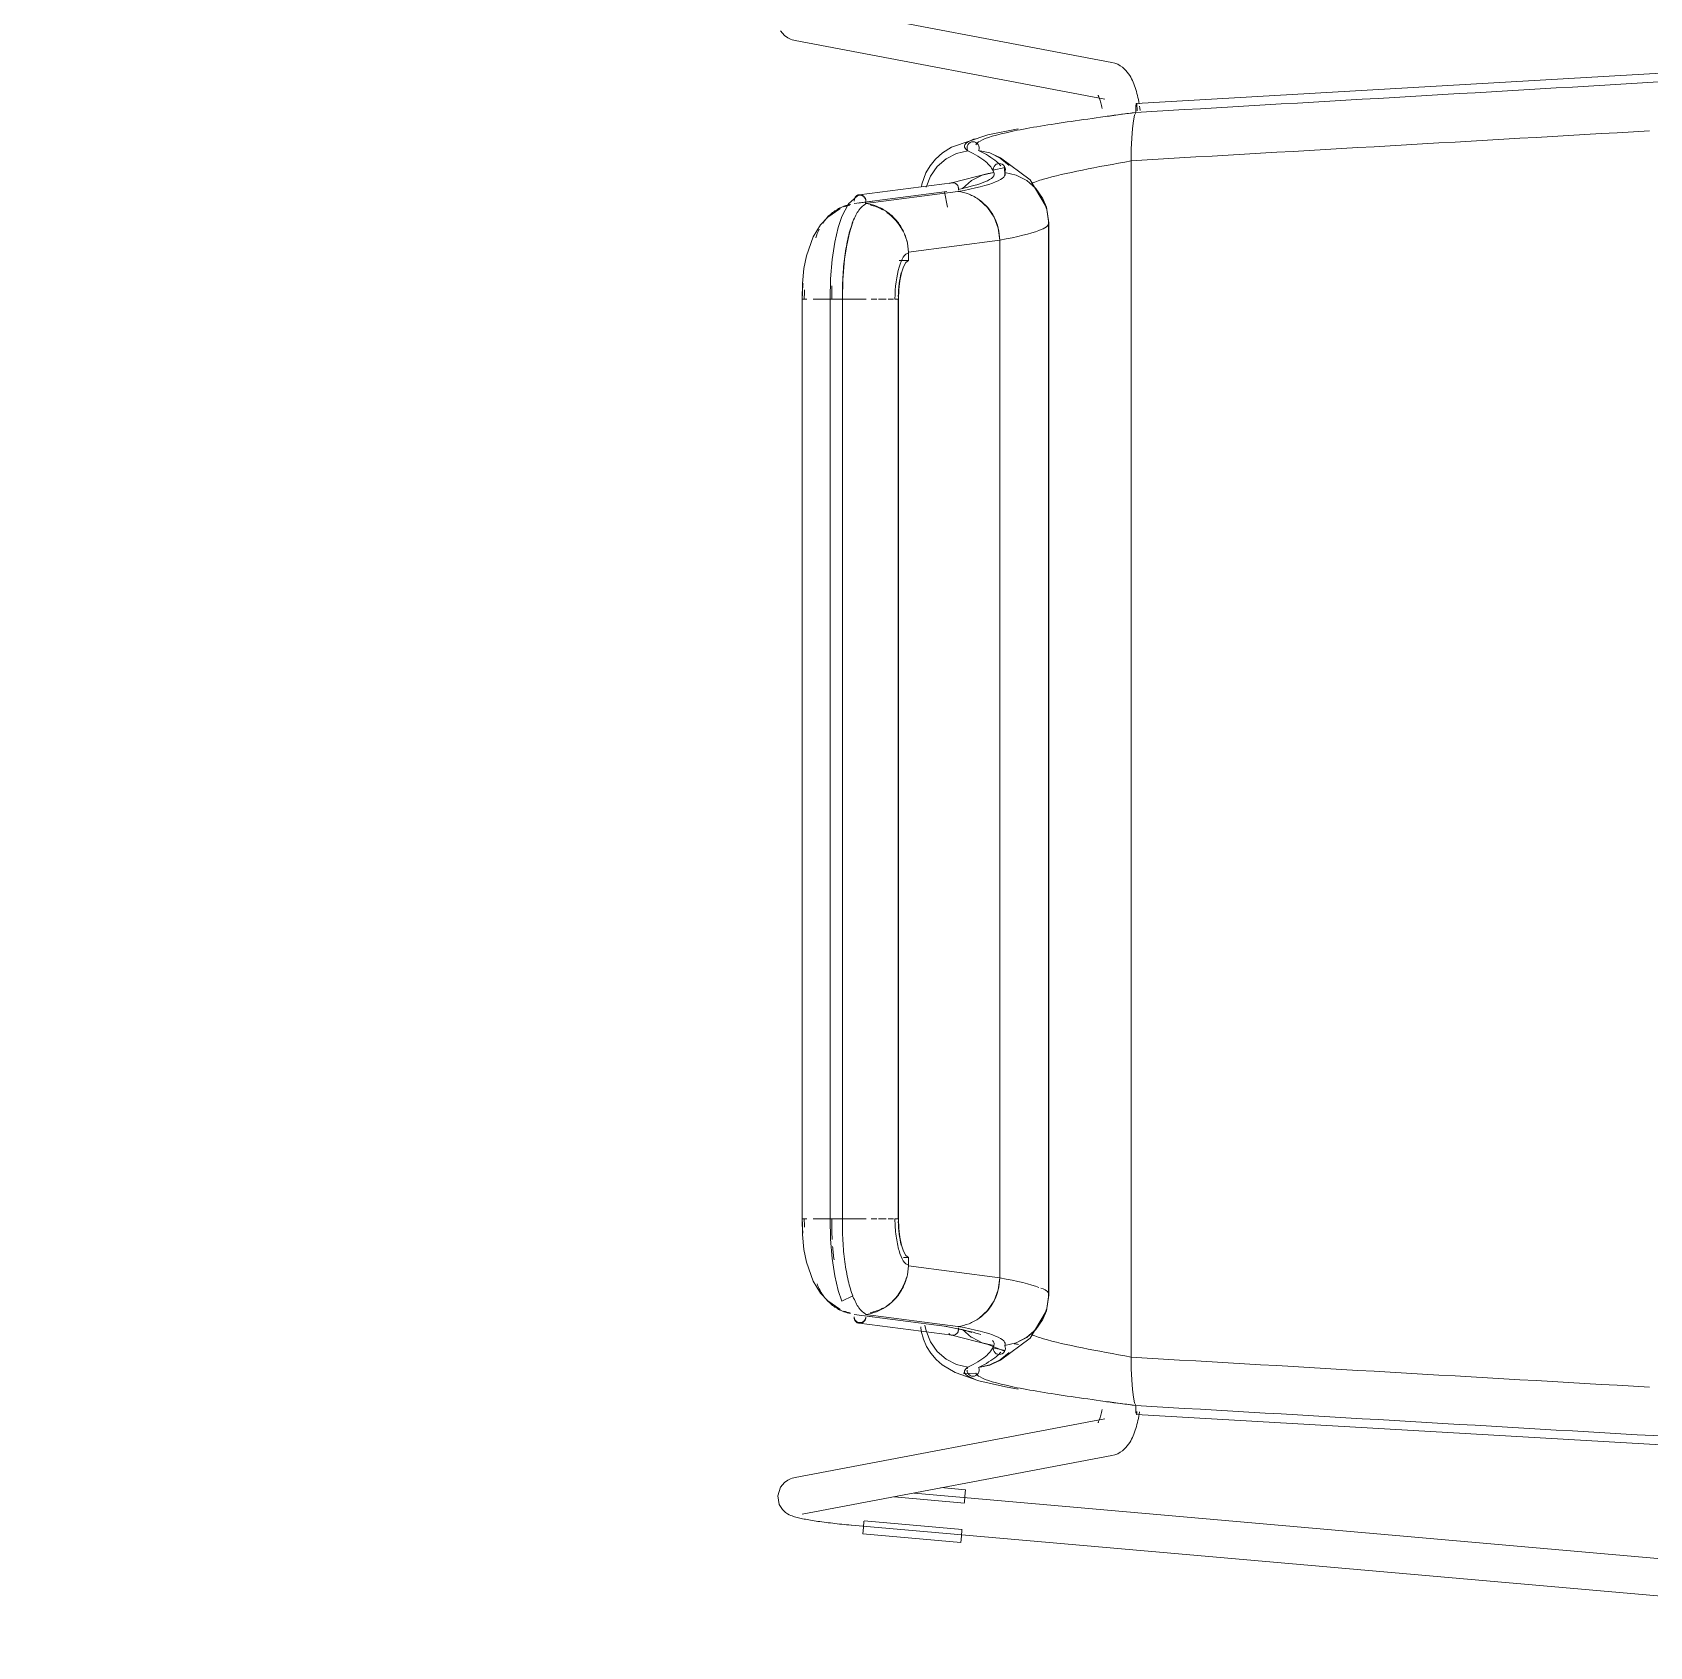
# Model space of a CAD drawing. Header units: millimetres. Extents: x 155927 to 295199, y -4084 to 97293.
# Drawn here: x 163251 to 163770, y 12021 to 12539 of the extents above; entities that cross this region are included whole.
import ezdxf

# ---------------------------------------------------------------- set-up
doc = ezdxf.new("R2010")
doc.units = ezdxf.units.MM
doc.header["$MEASUREMENT"] = 0
doc.layers.add('A-DOOR', color=4, linetype='CONTINUOUS', lineweight=9)
doc.layers.add('I-FURN', color=8, linetype='CONTINUOUS', lineweight=9)

msp = doc.modelspace()

# ---------------------------------------------------------------- linework, layer by layer
at = {"layer": 'A-DOOR'}
msp.add_arc((162270.33, 13505.61), 1010, 270, 0, dxfattribs=at)
at = {"layer": 'I-FURN'}
for p, q in [((163597.44, 12529.35), (163498.15, 12548.16)), ((163491.15, 12539.51), (163492.48, 12537.93)), ((163492.48, 12537.93), (163493.56, 12537.19)), ((163493.56, 12537.19), (163494.36, 12536.81)), ((163494.36, 12536.81), (163494.98, 12536.6)), ((163494.98, 12536.6), (163495.5, 12536.46)), ((163495.5, 12536.46), (163495.91, 12536.37)), ((163495.91, 12536.37), (163595.2, 12517.56)), ((163937.19, 12535.45), (163605.28, 12516.16)), ((163597.44, 12529.35), (163598.42, 12529.09)), ((163598.42, 12529.09), (163599.32, 12528.73)), ((163599.32, 12528.73), (163600.11, 12528.29)), ((163600.11, 12528.29), (163600.8, 12527.81)), ((163600.8, 12527.81), (163601.39, 12527.3)), ((163601.39, 12527.3), (163601.91, 12526.78)), ((163601.91, 12526.78), (163602.37, 12526.25)), ((163602.37, 12526.25), (163602.77, 12525.71)), ((163602.77, 12525.71), (163603.13, 12525.18)), ((163603.13, 12525.18), (163603.45, 12524.64)), ((163603.45, 12524.64), (163603.74, 12524.1)), ((163603.74, 12524.1), (163604.01, 12523.55)), ((163604.01, 12523.55), (163604.26, 12522.99)), ((163604.26, 12522.99), (163604.5, 12522.42)), ((163604.5, 12522.42), (163604.72, 12521.84)), ((163604.72, 12521.84), (163604.93, 12521.25)), ((163604.93, 12521.25), (163605.12, 12520.64)), ((163605.12, 12520.64), (163605.3, 12520.02)), ((163592.97, 12518.78), (163592.99, 12518.75)), ((163592.99, 12518.75), (163593.03, 12518.68)), ((163593.03, 12518.68), (163593.08, 12518.59)), ((163593.08, 12518.59), (163593.15, 12518.44)), ((163593.15, 12518.44), (163593.24, 12518.25)), ((163593.24, 12518.25), (163593.34, 12518.02)), ((163593.34, 12518.02), (163593.44, 12517.75)), ((163593.44, 12517.75), (163593.54, 12517.44)), ((163593.54, 12517.44), (163593.65, 12517.11)), ((163593.65, 12517.11), (163593.76, 12516.74)), ((163593.76, 12516.74), (163593.87, 12516.35)), ((163593.87, 12516.35), (163593.97, 12515.93)), ((163593.97, 12515.93), (163594.08, 12515.48)), ((163594.08, 12515.48), (163594.18, 12515.01)), ((163605.1, 12515.21), (163605.08, 12514.75)), ((163605.08, 12514.76), (163605.1, 12515.21)), ((163605.1, 12515.21), (163605.14, 12515.6)), ((163605.14, 12515.59), (163605.1, 12515.21)), ((163605.18, 12515.89), (163605.14, 12515.59)), ((163605.14, 12515.6), (163605.18, 12515.89)), ((163605.18, 12515.89), (163605.23, 12516.09)), ((163605.23, 12516.08), (163605.18, 12515.89)), ((163605.28, 12516.16), (163605.23, 12516.08)), ((163605.23, 12516.09), (163605.28, 12516.16)), ((163605.34, 12516.09), (163605.28, 12516.16)), ((163605.28, 12516.16), (163605.34, 12516.1)), ((163605.3, 12520.02), (163605.47, 12519.39)), ((163605.34, 12516.1), (163605.39, 12515.91)), ((163605.39, 12515.91), (163605.34, 12516.09)), ((163605.43, 12515.62), (163605.39, 12515.91)), ((163605.39, 12515.91), (163605.43, 12515.62)), ((163605.47, 12515.24), (163605.43, 12515.62)), ((163605.43, 12515.62), (163605.47, 12515.24)), ((163605.47, 12519.39), (163605.64, 12518.75)), ((163605.49, 12514.79), (163605.47, 12515.24)), ((163605.47, 12515.24), (163605.49, 12514.79)), ((163605.64, 12518.75), (163605.79, 12518.1)), ((163605.79, 12518.1), (163605.93, 12517.43)), ((163605.93, 12517.43), (163606.07, 12516.75)), ((163606.07, 12516.75), (163606.19, 12516.05)), ((163606.31, 12515.35), (163606.42, 12514.63)), ((163594.18, 12515.01), (163594.27, 12514.52)), ((163604.02, 12508.18), (163604.33, 12510.64)), ((163604.33, 12510.64), (163604.02, 12508.15)), ((163604.33, 12510.65), (163604.7, 12512.39)), ((163604.69, 12512.39), (163604.33, 12510.64)), ((163605.1, 12513.29), (163604.69, 12512.39)), ((163604.7, 12512.39), (163605.09, 12513.29)), ((163605.07, 12514.26), (163605.08, 12514.76)), ((163605.08, 12514.75), (163605.07, 12514.26)), ((163605.07, 12514.26), (163605.08, 12513.76)), ((163605.08, 12513.76), (163605.07, 12514.26)), ((163605.08, 12513.76), (163605.1, 12513.29)), ((163605.09, 12513.29), (163605.08, 12513.76)), ((163605.5, 12514.3), (163605.49, 12514.79)), ((163605.49, 12514.79), (163605.5, 12514.3)), ((163605.49, 12513.8), (163605.5, 12514.3)), ((163605.5, 12514.3), (163605.49, 12513.8)), ((163606.42, 12514.63), (163606.52, 12513.91)), ((163557.71, 12506.15), (163545.99, 12502.16)), ((163567.37, 12508.05), (163557.71, 12506.15)), ((163603.78, 12505.04), (163603.62, 12501.51)), ((163603.63, 12501.57), (163603.78, 12505.05)), ((163603.78, 12505.09), (163604.02, 12508.15)), ((163604.02, 12508.15), (163603.78, 12505.04)), ((163543.17, 12500.34), (163540.92, 12498.35)), ((163545.99, 12502.16), (163543.17, 12500.34)), ((163547.57, 12500.14), (163544.25, 12498.4)), ((163551.2, 12501.04), (163547.57, 12500.14)), ((163551.06, 12502.51), (163550.99, 12502.01)), ((163550.99, 12502.01), (163551.07, 12502.5)), ((163551.03, 12501.51), (163550.99, 12502.01)), ((163550.99, 12502.01), (163551.03, 12501.51)), ((163551.2, 12501.04), (163551.03, 12501.51)), ((163551.03, 12501.51), (163551.2, 12501.04)), ((163551.26, 12502.96), (163551.06, 12502.51)), ((163551.07, 12502.5), (163551.26, 12502.96)), ((163551.26, 12502.96), (163551.57, 12503.35)), ((163551.57, 12503.35), (163551.26, 12502.96)), ((163551.57, 12503.35), (163551.96, 12503.65)), ((163551.96, 12503.65), (163551.57, 12503.35)), ((163552.42, 12503.85), (163551.96, 12503.65)), ((163551.96, 12503.65), (163552.42, 12503.84)), ((163552.42, 12503.84), (163552.9, 12503.92)), ((163552.9, 12503.92), (163552.42, 12503.85)), ((163552.9, 12503.92), (163553.39, 12503.86)), ((163553.39, 12503.86), (163552.9, 12503.92)), ((163553.39, 12503.86), (163553.85, 12503.67)), ((163553.85, 12503.68), (163553.39, 12503.86)), ((163554.25, 12503.39), (163553.85, 12503.68)), ((163553.85, 12503.67), (163554.25, 12503.39)), ((163554.25, 12503.39), (163554.57, 12503.01)), ((163554.57, 12503.01), (163554.25, 12503.39)), ((163554.57, 12503.01), (163554.77, 12502.56)), ((163554.77, 12502.56), (163554.57, 12503.01)), ((163554.83, 12501.57), (163554.68, 12501.09)), ((163554.68, 12501.09), (163554.84, 12501.57)), ((163554.68, 12501.09), (163558.3, 12500.3)), ((163558.3, 12500.31), (163554.68, 12501.09)), ((163554.77, 12502.56), (163554.86, 12502.07)), ((163554.87, 12502.07), (163554.77, 12502.56)), ((163554.86, 12502.07), (163554.83, 12501.57)), ((163554.84, 12501.57), (163554.87, 12502.07)), ((163561.62, 12498.67), (163558.3, 12500.31)), ((163558.3, 12500.3), (163561.62, 12498.66)), ((163561.7, 12498.72), (163559.95, 12499.61)), ((163603.57, 12497.82), (163603.62, 12501.51)), ((163603.62, 12501.51), (163603.57, 12497.74)), ((163539.14, 12496.18), (163537.8, 12493.91)), ((163540.92, 12498.35), (163539.14, 12496.18)), ((163541.42, 12495.92), (163539.25, 12492.84)), ((163544.25, 12498.4), (163541.42, 12495.92)), ((163563.17, 12495.6), (163559.28, 12494.76)), ((163559.37, 12495.05), (163559.45, 12495.54)), ((163559.45, 12495.54), (163559.37, 12495.05)), ((163559.41, 12494.55), (163559.37, 12495.05)), ((163559.37, 12495.05), (163559.4, 12494.56)), ((163559.4, 12494.56), (163559.57, 12494.09)), ((163559.57, 12494.08), (163559.41, 12494.55)), ((163559.65, 12496), (163559.45, 12495.54)), ((163559.45, 12495.54), (163559.65, 12495.99)), ((163559.97, 12496.38), (163559.65, 12496)), ((163559.65, 12495.99), (163559.97, 12496.37)), ((163559.97, 12496.37), (163560.37, 12496.67)), ((163560.37, 12496.67), (163559.97, 12496.38)), ((163560.37, 12496.67), (163560.83, 12496.86)), ((163560.83, 12496.86), (163560.37, 12496.67)), ((163561.32, 12496.93), (163560.83, 12496.86)), ((163560.83, 12496.86), (163561.32, 12496.92)), ((163561.81, 12496.86), (163561.32, 12496.93)), ((163561.32, 12496.92), (163561.81, 12496.86)), ((163564.46, 12496.27), (163561.62, 12498.67)), ((163561.62, 12498.66), (163564.46, 12496.27)), ((163571.24, 12491.74), (163561.7, 12498.72)), ((163561.81, 12496.86), (163562.27, 12496.67)), ((163562.27, 12496.67), (163561.81, 12496.86)), ((163562.27, 12496.67), (163562.67, 12496.37)), ((163562.67, 12496.38), (163562.27, 12496.67)), ((163562.99, 12496), (163562.67, 12496.38)), ((163562.67, 12496.37), (163562.99, 12495.99)), ((163563.19, 12495.54), (163562.99, 12496)), ((163562.99, 12495.99), (163563.19, 12495.54)), ((163563.09, 12493.02), (163563.04, 12495.9)), ((163563.07, 12494.09), (163563.24, 12494.56)), ((163563.23, 12494.55), (163563.07, 12494.08)), ((163563.19, 12495.54), (163563.27, 12495.05)), ((163563.27, 12495.05), (163563.19, 12495.54)), ((163563.27, 12495.05), (163563.23, 12494.55)), ((163563.24, 12494.56), (163563.27, 12495.05)), ((163603.57, 12497.74), (163603.57, 12114.34)), ((163603.57, 12114.34), (163603.57, 12497.74)), ((163546.18, 12490.77), (163516.41, 12486.92)), ((163536.51, 12490.31), (163536.4, 12489.43)), ((163537.8, 12493.91), (163536.51, 12490.31)), ((163539.25, 12492.84), (163537.85, 12489.32)), ((163545.95, 12490.72), (163545.51, 12490.54)), ((163546.42, 12490.79), (163545.95, 12490.72)), ((163546.1, 12490.76), (163557.72, 12493.73)), ((163546.88, 12490.72), (163546.42, 12490.79)), ((163547.33, 12490.53), (163546.88, 12490.72)), ((163547.71, 12490.24), (163547.33, 12490.53)), ((163548.01, 12489.86), (163547.71, 12490.24)), ((163548.2, 12489.4), (163548.01, 12489.86)), ((163548.28, 12488.91), (163548.2, 12489.4)), ((163552.46, 12491.44), (163549.58, 12488.93)), ((163555.85, 12493.19), (163552.46, 12491.44)), ((163559.57, 12494.09), (163555.85, 12493.19)), ((163557.72, 12493.73), (163559.58, 12494.05)), ((163566.79, 12493.19), (163563.07, 12494.09)), ((163566.79, 12493.19), (163570.18, 12491.43)), ((163570.18, 12491.44), (163566.79, 12493.19)), ((163573.06, 12488.93), (163570.18, 12491.44)), ((163570.18, 12491.43), (163573.05, 12488.93)), ((163576.35, 12483.08), (163571.24, 12491.74)), ((163510.82, 12479.9), (163513.01, 12484.01)), ((163513.01, 12484.01), (163515.91, 12486.56)), ((163544.54, 12487.92), (163514.85, 12484.08)), ((163516.04, 12484.23), (163520.81, 12484.85)), ((163518.39, 12484.1), (163548.09, 12487.94)), ((163543.76, 12487.8), (163544.71, 12482.98)), ((163548.24, 12488.42), (163548.28, 12488.91)), ((163557.59, 12482.83), (163554.85, 12485.31)), ((163573.05, 12488.93), (163575.22, 12485.79)), ((163575.23, 12485.8), (163573.06, 12488.93)), ((163576.42, 12482.93), (163575.05, 12486.11)), ((163575.22, 12485.79), (163576.59, 12482.22)), ((163576.59, 12482.22), (163575.23, 12485.8)), ((163504.03, 12477.29), (163506.32, 12479.76)), ((163506.32, 12479.76), (163510.22, 12482.44)), ((163509.66, 12476.44), (163510.82, 12479.9)), ((163510.22, 12482.44), (163510.41, 12482.54)), ((163559.67, 12479.71), (163557.59, 12482.83)), ((163560.99, 12476.17), (163559.67, 12479.71)), ((163577.22, 12477.89), (163576.42, 12482.93)), ((163576.59, 12482.22), (163577.06, 12478.43)), ((163577.06, 12478.43), (163576.59, 12482.22)), ((163501.63, 12473.4), (163504.03, 12477.29)), ((163508.56, 12471.75), (163509.66, 12476.44)), ((163513.27, 12474.7), (163512.3, 12470.27)), ((163514.36, 12478.14), (163513.27, 12474.7)), ((163561.47, 12472.4), (163560.99, 12476.17)), ((163577.06, 12478.43), (163577.06, 12133.65)), ((163577.06, 12133.65), (163577.06, 12478.43)), ((163577.22, 12438.99), (163577.22, 12477.9)), ((163499.51, 12467.35), (163501.63, 12473.4)), ((163507.72, 12466.13), (163508.56, 12471.75)), ((163512.3, 12470.27), (163511.71, 12466.26)), ((163532.19, 12468.54), (163561.47, 12472.4)), ((163532.26, 12465.82), (163532.19, 12468.54)), ((163561.47, 12472.4), (163561.47, 12139.69)), ((163561.47, 12139.69), (163561.47, 12472.4)), ((163498.21, 12458.5), (163498.72, 12463.32)), ((163498.72, 12463.32), (163499.51, 12467.35)), ((163507.23, 12460.01), (163507.72, 12466.13)), ((163511.71, 12466.26), (163511.18, 12459.69)), ((163532.26, 12465.82), (163529.25, 12465.82)), ((163529.94, 12461.85), (163530.61, 12463.83)), ((163530.61, 12463.83), (163531.4, 12465.18)), ((163531.4, 12465.18), (163532.26, 12465.82)), ((163498.1, 12453.47), (163498.21, 12458.5)), ((163507.14, 12453.47), (163507.23, 12460.01)), ((163511.18, 12459.69), (163511.1, 12453.47)), ((163529.11, 12456.5), (163529.43, 12459.36)), ((163529.43, 12459.36), (163529.94, 12461.85)), ((163498.27, 12453.47), (163498.1, 12453.47)), ((163498.1, 12453.47), (163498.1, 12158.62)), ((163498.12, 12453.47), (163499.59, 12453.47)), ((163501.62, 12453.47), (163504.2, 12453.47)), ((163507.38, 12453.47), (163504.35, 12453.47)), ((163504.37, 12453.47), (163507.38, 12453.47)), ((163507.14, 12453.47), (163507.14, 12158.62)), ((163507.14, 12453.47), (163511.09, 12453.47)), ((163507.21, 12453.47), (163507.14, 12453.47)), ((163507.4, 12453.47), (163507.21, 12453.47)), ((163507.71, 12453.47), (163507.4, 12453.47)), ((163508.1, 12453.47), (163507.71, 12453.47)), ((163508.55, 12453.47), (163508.1, 12453.47)), ((163509.04, 12453.47), (163508.55, 12453.47)), ((163509.54, 12453.47), (163509.04, 12453.47)), ((163510.02, 12453.47), (163509.54, 12453.47)), ((163510.43, 12453.47), (163510.02, 12453.47)), ((163510.76, 12453.47), (163510.43, 12453.47)), ((163510.99, 12453.47), (163510.76, 12453.47)), ((163511.09, 12453.47), (163510.99, 12453.47)), ((163514.88, 12453.47), (163511.07, 12453.47)), ((163511.07, 12453.47), (163518.63, 12453.47)), ((163511.1, 12158.62), (163511.1, 12453.47)), ((163520.26, 12453.47), (163522.1, 12453.47)), ((163522.62, 12453.47), (163525.09, 12453.47)), ((163525.67, 12453.47), (163527.41, 12453.47)), ((163528.94, 12453.47), (163528.94, 12158.62)), ((163529, 12453.47), (163529.11, 12456.5)), ((163529, 12158.62), (163529, 12453.47)), ((163577.22, 12134.19), (163577.22, 12438.99)), ((163498.1, 12158.62), (163498.27, 12158.62)), ((163498.1, 12158.62), (163498.21, 12153.59)), ((163499.59, 12158.62), (163498.12, 12158.62)), ((163504.2, 12158.62), (163501.62, 12158.62)), ((163504.35, 12158.62), (163507.38, 12158.62)), ((163507.38, 12158.62), (163504.37, 12158.62)), ((163510.99, 12158.62), (163507.14, 12158.62)), ((163507.14, 12158.62), (163507.23, 12152.07)), ((163507.14, 12158.62), (163507.21, 12158.62)), ((163507.21, 12158.62), (163507.4, 12158.62)), ((163507.4, 12158.62), (163507.71, 12158.62)), ((163507.71, 12158.62), (163508.1, 12158.62)), ((163508.1, 12158.62), (163508.55, 12158.62)), ((163508.55, 12158.62), (163509.04, 12158.62)), ((163509.04, 12158.62), (163509.54, 12158.62)), ((163509.54, 12158.62), (163510.02, 12158.62)), ((163510.02, 12158.62), (163510.43, 12158.62)), ((163510.43, 12158.62), (163510.76, 12158.62)), ((163510.76, 12158.62), (163510.99, 12158.62)), ((163511.07, 12158.62), (163514.88, 12158.62)), ((163518.63, 12158.62), (163511.07, 12158.62)), ((163522.1, 12158.62), (163520.26, 12158.62)), ((163525.09, 12158.62), (163522.62, 12158.62)), ((163527.41, 12158.62), (163525.67, 12158.62)), ((163529.11, 12155.58), (163529, 12158.62)), ((163498.21, 12153.59), (163498.72, 12148.76)), ((163529.43, 12152.73), (163529.11, 12155.58)), ((163529.94, 12150.23), (163529.43, 12152.73)), ((163498.72, 12148.76), (163499.51, 12144.73)), ((163507.23, 12152.07), (163507.72, 12145.95)), ((163530.61, 12148.25), (163529.94, 12150.23)), ((163531.4, 12146.9), (163530.61, 12148.25)), ((163499.51, 12144.73), (163501.63, 12138.68)), ((163507.72, 12145.95), (163508.56, 12140.33)), ((163530.59, 12146.26), (163532.26, 12146.26)), ((163532.26, 12146.26), (163531.4, 12146.9)), ((163532.19, 12143.55), (163532.26, 12146.26)), ((163561.47, 12139.69), (163532.19, 12143.55)), ((163501.63, 12138.68), (163504.03, 12134.8)), ((163508.56, 12140.33), (163509.66, 12135.64)), ((163560.99, 12135.92), (163561.47, 12139.69)), ((163504.03, 12134.8), (163506.32, 12132.32)), ((163506.32, 12132.32), (163510.22, 12129.64)), ((163509.66, 12135.64), (163510.82, 12132.19)), ((163510.82, 12132.19), (163514.36, 12133.95)), ((163557.59, 12129.26), (163559.67, 12132.37)), ((163559.67, 12132.37), (163560.99, 12135.92)), ((163577.22, 12134.19), (163576.42, 12129.15)), ((163577.06, 12133.65), (163576.59, 12129.86)), ((163576.59, 12129.86), (163577.06, 12133.65)), ((163510.22, 12129.64), (163510.41, 12129.55)), ((163514.85, 12128), (163544.54, 12124.16)), ((163518.38, 12127.55), (163520.82, 12127.23)), ((163518.39, 12127.98), (163548.09, 12124.14)), ((163554.85, 12126.77), (163557.59, 12129.26)), ((163576.35, 12129), (163571.24, 12120.35)), ((163575.22, 12126.29), (163573.05, 12123.16)), ((163573.06, 12123.15), (163575.23, 12126.29)), ((163576.42, 12129.15), (163575.05, 12125.97)), ((163576.59, 12129.86), (163575.22, 12126.29)), ((163575.23, 12126.29), (163576.59, 12129.86)), ((163516.41, 12125.16), (163546.18, 12121.31)), ((163536.18, 12124.04), (163536.33, 12122.62)), ((163536.33, 12122.62), (163536.99, 12120.11)), ((163537.85, 12122.77), (163537.48, 12124.51)), ((163537.48, 12124.5), (163537.85, 12122.76)), ((163537.85, 12122.76), (163539.25, 12119.25)), ((163550.05, 12122.91), (163543.76, 12124.28)), ((163545.12, 12121.84), (163545.51, 12121.55)), ((163545.51, 12121.55), (163545.95, 12121.36)), ((163545.95, 12121.36), (163546.42, 12121.29)), ((163546.1, 12121.32), (163557.72, 12118.35)), ((163546.42, 12121.29), (163546.88, 12121.36)), ((163546.88, 12121.36), (163547.33, 12121.55)), ((163547.33, 12121.55), (163547.71, 12121.84)), ((163547.71, 12121.84), (163548.01, 12122.23)), ((163548.01, 12122.23), (163548.2, 12122.68)), ((163548.2, 12122.68), (163548.28, 12123.17)), ((163548.28, 12123.17), (163548.24, 12123.67)), ((163549.58, 12123.15), (163552.46, 12120.64)), ((163552.49, 12122.15), (163550.05, 12122.91)), ((163573.05, 12123.16), (163570.18, 12120.65)), ((163570.18, 12120.64), (163573.06, 12123.15)), ((163536.99, 12120.11), (163538.02, 12117.75)), ((163538.02, 12117.75), (163539.4, 12115.55)), ((163539.25, 12119.25), (163541.42, 12116.16)), ((163541.42, 12116.16), (163544.25, 12113.68)), ((163552.59, 12120.56), (163555.85, 12118.89)), ((163555.85, 12118.89), (163559.57, 12118)), ((163557.72, 12118.35), (163563.04, 12116.19)), ((163559.28, 12117.32), (163563.17, 12116.48)), ((163559.37, 12117.03), (163559.41, 12117.53)), ((163559.4, 12117.53), (163559.37, 12117.03)), ((163559.45, 12116.54), (163559.37, 12117.03)), ((163559.37, 12117.03), (163559.45, 12116.54)), ((163559.57, 12118), (163559.4, 12117.53)), ((163559.41, 12117.53), (163559.57, 12118)), ((163559.65, 12116.09), (163559.45, 12116.54)), ((163559.45, 12116.54), (163559.65, 12116.09)), ((163559.97, 12115.71), (163559.65, 12116.09)), ((163559.65, 12116.09), (163559.97, 12115.7)), ((163571.24, 12120.35), (163561.7, 12113.36)), ((163562.99, 12116.09), (163562.67, 12115.71)), ((163562.67, 12115.7), (163562.99, 12116.09)), ((163563.19, 12116.54), (163562.99, 12116.09)), ((163562.99, 12116.09), (163563.19, 12116.54)), ((163563.07, 12118), (163566.79, 12118.89)), ((163563.07, 12118), (163563.23, 12117.53)), ((163563.24, 12117.53), (163563.07, 12118)), ((163563.27, 12117.03), (163563.19, 12116.54)), ((163563.19, 12116.54), (163563.27, 12117.03)), ((163563.23, 12117.53), (163563.27, 12117.03)), ((163563.27, 12117.03), (163563.24, 12117.53)), ((163570.18, 12120.65), (163566.79, 12118.9)), ((163566.79, 12118.89), (163570.18, 12120.64)), ((163539.4, 12115.55), (163541.08, 12113.57)), ((163541.08, 12113.57), (163543.04, 12111.84)), ((163543.04, 12111.84), (163547.16, 12109.33)), ((163544.25, 12113.68), (163547.57, 12111.94)), ((163547.57, 12111.94), (163551.2, 12111.04)), ((163551.03, 12110.57), (163551.2, 12111.04)), ((163551.2, 12111.04), (163551.03, 12110.57)), ((163558.3, 12111.78), (163554.68, 12110.99)), ((163554.68, 12110.99), (163558.3, 12111.77)), ((163554.68, 12110.99), (163554.83, 12110.51)), ((163554.84, 12110.51), (163554.68, 12110.99)), ((163561.62, 12113.42), (163558.3, 12111.78)), ((163558.3, 12111.77), (163561.62, 12113.41)), ((163561.7, 12113.36), (163559.95, 12112.47)), ((163560.37, 12115.41), (163559.97, 12115.71)), ((163559.97, 12115.7), (163560.37, 12115.41)), ((163560.83, 12115.23), (163560.37, 12115.41)), ((163560.37, 12115.41), (163560.83, 12115.22)), ((163561.32, 12115.16), (163560.83, 12115.23)), ((163560.83, 12115.22), (163561.32, 12115.16)), ((163561.81, 12115.23), (163561.32, 12115.16)), ((163561.32, 12115.16), (163561.81, 12115.22)), ((163564.46, 12115.82), (163561.62, 12113.42)), ((163561.62, 12113.41), (163564.46, 12115.82)), ((163562.27, 12115.41), (163561.81, 12115.23)), ((163561.81, 12115.22), (163562.27, 12115.41)), ((163562.67, 12115.71), (163562.27, 12115.41)), ((163562.27, 12115.41), (163562.67, 12115.7)), ((163603.57, 12114.34), (163603.62, 12110.57)), ((163603.62, 12110.57), (163603.57, 12114.26)), ((163547.16, 12109.33), (163554.78, 12106.66)), ((163550.27, 12110.13), (163549.95, 12108.97)), ((163549.95, 12108.97), (163553.8, 12109.16)), ((163551.07, 12109.58), (163550.99, 12110.07)), ((163550.99, 12110.07), (163551.06, 12109.58)), ((163551.06, 12109.58), (163551.26, 12109.12)), ((163551.26, 12109.12), (163551.07, 12109.58)), ((163551.57, 12108.74), (163551.26, 12109.12)), ((163551.26, 12109.12), (163551.57, 12108.73)), ((163551.96, 12108.44), (163551.57, 12108.74)), ((163551.57, 12108.73), (163551.96, 12108.43)), ((163552.42, 12108.24), (163551.96, 12108.44)), ((163551.96, 12108.43), (163552.42, 12108.24)), ((163552.9, 12108.17), (163552.42, 12108.24)), ((163552.42, 12108.24), (163552.9, 12108.16)), ((163553.39, 12108.23), (163552.9, 12108.17)), ((163552.9, 12108.16), (163553.39, 12108.22)), ((163553.85, 12108.41), (163553.39, 12108.23)), ((163553.39, 12108.22), (163553.85, 12108.4)), ((163554.25, 12108.7), (163553.85, 12108.41)), ((163553.85, 12108.4), (163554.25, 12108.69)), ((163554.57, 12109.07), (163554.25, 12108.7)), ((163554.25, 12108.69), (163554.57, 12109.07)), ((163554.77, 12109.52), (163554.57, 12109.07)), ((163554.57, 12109.07), (163554.77, 12109.52)), ((163554.86, 12110.02), (163554.77, 12109.52)), ((163554.77, 12109.52), (163554.87, 12110.01)), ((163554.78, 12106.66), (163563.3, 12104.77)), ((163554.83, 12110.51), (163554.86, 12110.02)), ((163554.87, 12110.01), (163554.84, 12110.51)), ((163603.62, 12110.57), (163603.78, 12107.04)), ((163603.78, 12107.04), (163603.63, 12110.51)), ((163603.78, 12107.04), (163604.02, 12103.94)), ((163604.02, 12103.93), (163603.78, 12106.99)), ((163563.3, 12104.77), (163567.37, 12104.03)), ((163604.02, 12103.94), (163604.33, 12101.44)), ((163604.33, 12101.44), (163604.02, 12103.9)), ((163604.33, 12101.44), (163604.69, 12099.69)), ((163604.7, 12099.69), (163604.33, 12101.43)), ((163593.65, 12094.98), (163593.76, 12095.34)), ((163593.76, 12095.34), (163593.87, 12095.74)), ((163593.87, 12095.74), (163593.97, 12096.16)), ((163593.97, 12096.16), (163594.08, 12096.6)), ((163594.08, 12096.6), (163594.18, 12097.07)), ((163594.18, 12097.07), (163594.27, 12097.56)), ((163604.69, 12099.69), (163605.1, 12098.79)), ((163605.09, 12098.79), (163604.7, 12099.69)), ((163605.08, 12098.32), (163605.07, 12097.82)), ((163605.07, 12097.82), (163605.08, 12098.32)), ((163605.07, 12097.82), (163605.08, 12097.33)), ((163605.08, 12097.33), (163605.07, 12097.82)), ((163605.1, 12098.79), (163605.08, 12098.32)), ((163605.08, 12098.32), (163605.09, 12098.79)), ((163605.08, 12097.33), (163605.1, 12096.88)), ((163605.1, 12096.87), (163605.08, 12097.33)), ((163605.1, 12096.88), (163605.14, 12096.49)), ((163605.14, 12096.49), (163605.1, 12096.87)), ((163605.14, 12096.49), (163605.18, 12096.19)), ((163605.18, 12096.19), (163605.14, 12096.49)), ((163605.28, 12095.93), (163605.34, 12095.99)), ((163605.34, 12095.99), (163605.28, 12095.92)), ((163937.19, 12076.64), (163605.28, 12095.92)), ((163605.39, 12096.17), (163605.43, 12096.46)), ((163605.43, 12096.46), (163605.39, 12096.17)), ((163605.43, 12096.46), (163605.47, 12096.84)), ((163605.47, 12096.84), (163605.43, 12096.46)), ((163605.93, 12094.66), (163606.07, 12095.34)), ((163606.07, 12095.34), (163606.19, 12096.03)), ((163606.19, 12096.03), (163606.31, 12096.73)), ((163595.2, 12094.52), (163495.91, 12075.71)), ((163592.97, 12093.3), (163592.99, 12093.33)), ((163592.99, 12093.33), (163593.03, 12093.4)), ((163593.03, 12093.4), (163593.08, 12093.49)), ((163593.08, 12093.49), (163593.15, 12093.64)), ((163593.15, 12093.64), (163593.24, 12093.83)), ((163593.24, 12093.83), (163593.34, 12094.07)), ((163593.34, 12094.07), (163593.44, 12094.34)), ((163593.44, 12094.34), (163593.54, 12094.64)), ((163593.54, 12094.64), (163593.65, 12094.98)), ((163604.5, 12089.66), (163604.72, 12090.24)), ((163604.72, 12090.24), (163604.93, 12090.84)), ((163604.93, 12090.84), (163605.12, 12091.44)), ((163605.12, 12091.44), (163605.3, 12092.06)), ((163605.3, 12092.06), (163605.47, 12092.69)), ((163605.47, 12092.69), (163605.64, 12093.33)), ((163605.64, 12093.33), (163605.79, 12093.99)), ((163605.79, 12093.99), (163605.93, 12094.66)), ((163600.8, 12084.28), (163601.39, 12084.79)), ((163601.39, 12084.79), (163601.91, 12085.31)), ((163601.91, 12085.31), (163602.37, 12085.84)), ((163602.37, 12085.84), (163602.77, 12086.37)), ((163602.77, 12086.37), (163603.13, 12086.91)), ((163603.13, 12086.91), (163603.45, 12087.45)), ((163603.45, 12087.45), (163603.74, 12087.98)), ((163603.74, 12087.98), (163604.01, 12088.53)), ((163604.01, 12088.53), (163604.26, 12089.09)), ((163604.26, 12089.09), (163604.5, 12089.66)), ((163498.15, 12063.92), (163597.44, 12082.73)), ((163597.44, 12082.73), (163598.42, 12082.99)), ((163598.42, 12082.99), (163599.32, 12083.35)), ((163599.32, 12083.35), (163600.11, 12083.79)), ((163600.11, 12083.79), (163600.8, 12084.28)), ((163492.48, 12074.15), (163493.56, 12074.9)), ((163493.56, 12074.9), (163494.36, 12075.27)), ((163494.36, 12075.27), (163494.98, 12075.49)), ((163494.98, 12075.49), (163495.5, 12075.62)), ((163495.5, 12075.62), (163495.91, 12075.71)), ((163491.15, 12072.57), (163490.32, 12069.82)), ((163490.32, 12069.82), (163490.8, 12067.06)), ((163491.15, 12072.57), (163492.48, 12074.15)), ((163527.65, 12069.52), (163550.13, 12067.54)), ((163958.37, 12033.45), (163534.02, 12070.73)), ((163550.5, 12071.78), (163542.6, 12072.47)), ((163550.32, 12069.73), (163550.14, 12067.67)), ((163550.5, 12071.78), (163550.32, 12069.73)), ((163490.8, 12067.06), (163491.84, 12065.41)), ((163491.84, 12065.41), (163492.75, 12064.55)), ((163492.75, 12064.55), (163493.45, 12064.07)), ((163493.45, 12064.07), (163494.02, 12063.77)), ((163494.02, 12063.77), (163494.49, 12063.55)), ((163494.49, 12063.55), (163494.92, 12063.38)), ((163494.92, 12063.38), (163495.32, 12063.24)), ((163495.32, 12063.24), (163495.72, 12063.12)), ((163495.72, 12063.12), (163496.11, 12063)), ((163496.11, 12063), (163496.52, 12062.9)), ((163496.52, 12062.9), (163496.93, 12062.79)), ((163496.93, 12062.79), (163497.36, 12062.69)), ((163497.36, 12062.69), (163497.8, 12062.59)), ((163497.8, 12062.59), (163498.26, 12062.5)), ((163498.26, 12062.5), (163498.74, 12062.4)), ((163498.74, 12062.4), (163499.23, 12062.31)), ((163499.23, 12062.31), (163499.75, 12062.21)), ((163499.75, 12062.21), (163500.28, 12062.12)), ((163500.28, 12062.12), (163500.83, 12062.03)), ((163500.83, 12062.03), (163501.4, 12061.93)), ((163501.4, 12061.93), (163501.99, 12061.84)), ((163501.99, 12061.84), (163502.59, 12061.75)), ((163502.59, 12061.75), (163503.21, 12061.66)), ((163503.21, 12061.66), (163503.84, 12061.57)), ((163503.84, 12061.57), (163504.49, 12061.48)), ((163504.49, 12061.48), (163505.15, 12061.39)), ((163505.15, 12061.39), (163505.83, 12061.31)), ((163505.83, 12061.31), (163506.52, 12061.22)), ((163506.52, 12061.22), (163507.22, 12061.14)), ((163507.22, 12061.14), (163507.93, 12061.05)), ((163507.93, 12061.05), (163508.64, 12060.97)), ((163508.64, 12060.97), (163509.37, 12060.89)), ((163509.37, 12060.89), (163510.1, 12060.81)), ((163510.1, 12060.81), (163510.84, 12060.74)), ((163510.84, 12060.74), (163511.59, 12060.66)), ((163511.59, 12060.66), (163512.33, 12060.59)), ((163512.33, 12060.59), (163513.09, 12060.52)), ((163513.09, 12060.52), (163513.84, 12060.45)), ((163513.84, 12060.45), (163514, 12060.44)), ((163514, 12060.44), (163957.32, 12021.49)), ((163517.6, 12057.63), (163517.78, 12059.67)), ((163517.78, 12059.67), (163517.96, 12061.73)), ((163549.38, 12059.1), (163517.97, 12061.86)), ((163549.37, 12058.97), (163549.19, 12056.91)), ((163549.01, 12054.87), (163517.6, 12057.63)), ((163549.19, 12056.91), (163549.01, 12054.87))]:
    msp.add_line(p, q, dxfattribs=at)
for centre, major_axis, ratio, start_param, end_param in [((163546.41, 12488.83), (0, 1.96), 0.955139, 4.501447, 6.790779), ((163546.4, 12472.27), (0, 15.78), 0.955139, 5.929149, 6.170649), ((163546.4, 12472.27), (0, 15.78), 0.955139, 5.687432, 5.928979), ((163546.4, 12472.27), (0, 15.78), 0.955139, 4.720632, 5.68731), ((163502.38, 12453.47), (0, 12.4), 0.287441, 1.332781, 1.570796), ((163513.85, 12453.47), (-15.75, 0), 0.000004, 3.431839, 3.614078), ((163502.38, 12158.62), (0, -12.4), 0.287441, 4.712389, 4.932602), ((163513.85, 12158.62), (-15.75, 0), 0.000004, 2.669107, 2.851347), ((163546.4, 12139.82), (0, 15.78), 0.955139, 3.737469, 4.704147), ((163546.4, 12139.82), (0, 15.78), 0.955139, 3.495799, 3.737346), ((163546.41, 12123.26), (0, 1.96), 0.955139, 2.379629, 4.923331), ((163546.4, 12139.82), (0, 15.78), 0.955139, 3.254129, 3.495629)]:
    msp.add_ellipse(centre, major_axis=major_axis, ratio=ratio, start_param=start_param, end_param=end_param, dxfattribs=at)
for points in [[(163605.09, 12513.29), (163660.33, 12516.51), (163770.93, 12522.95), (163881.69, 12529.39), (163937.09, 12532.61)], [(163605.08, 12513.28), (163602.02, 12512.89), (163598.93, 12512.5), (163595.88, 12512.12)], [(163603.57, 12497.82), (163658.93, 12501.02), (163714.35, 12504.21), (163769.81, 12507.41)], [(163563.07, 12494.08), (163563.62, 12493.06), (163561.65, 12491.01), (163553.59, 12488.97), (163548.09, 12487.94)], [(163532.19, 12468.54), (163532.15, 12469.83), (163531.79, 12472.33), (163530.38, 12475.93), (163528.18, 12479.08), (163525.35, 12481.61), (163522.01, 12483.37), (163519.63, 12483.95), (163518.39, 12484.1)], [(163518.57, 12484.86), (163518.58, 12484.7), (163518.58, 12484.53), (163518.54, 12484.37)], [(163511.07, 12453.47), (163511.02, 12455.81), (163511.1, 12460.47), (163511.73, 12467.32), (163512.84, 12473.46), (163514.37, 12478.54), (163516.26, 12482.24), (163517.67, 12483.55), (163518.4, 12483.9)], [(163511.51, 12483.01), (163512.14, 12483.26), (163512.79, 12483.42), (163513.45, 12483.56)], [(163519.91, 12483.64), (163521.29, 12483.33), (163522.66, 12482.83), (163523.92, 12482.13)], [(163503.58, 12475.85), (163503.15, 12474.96), (163502.75, 12474.04), (163502.51, 12473.08)], [(163577.22, 12477.9), (163577.22, 12478.08), (163577.16, 12478.25), (163577.06, 12478.43)], [(163527.87, 12453.47), (163527.93, 12457.26), (163528.9, 12464.65), (163531.06, 12468.03), (163532.18, 12468.29)], [(163498.19, 12453.47), (163498.18, 12455.18), (163498.26, 12456.86), (163498.41, 12458.44)], [(163529.89, 12461.85), (163529.34, 12459.8), (163529.06, 12457.08), (163528.96, 12454.3)], [(163507.67, 12453.47), (163507.64, 12454.9), (163507.65, 12456.32), (163507.68, 12457.73)], [(163498.38, 12154.01), (163498.25, 12155.48), (163498.18, 12157.04), (163498.19, 12158.62)], [(163507.77, 12152.02), (163507.66, 12154.2), (163507.63, 12156.4), (163507.67, 12158.62)], [(163532.18, 12143.79), (163531.62, 12143.92), (163530.52, 12144.87), (163529.12, 12148.19), (163528.16, 12152.99), (163527.9, 12156.72), (163527.87, 12158.62)], [(163528.95, 12157.78), (163529.01, 12155), (163529.36, 12152.45), (163529.89, 12150.24)], [(163508.35, 12145.46), (163508.17, 12146.87), (163508, 12148.32), (163507.89, 12149.8)], [(163518.39, 12127.98), (163519.63, 12128.13), (163522.01, 12128.71), (163525.35, 12130.47), (163528.18, 12133), (163530.38, 12136.15), (163531.79, 12139.75), (163532.15, 12142.25), (163532.19, 12143.55)], [(163531.64, 12140.01), (163531.31, 12138.78), (163530.82, 12137.62), (163530.24, 12136.45)], [(163574, 12136.67), (163571.39, 12137.67), (163567.19, 12138.68), (163561.47, 12139.69)], [(163518.4, 12128.18), (163517.67, 12128.54), (163516.26, 12129.85), (163515, 12132.31), (163514.43, 12133.78)], [(163530.24, 12136.45), (163529.04, 12134.2), (163527.41, 12131.96), (163525.27, 12130.82)], [(163577.22, 12134.19), (163577.22, 12134.94), (163576.84, 12135.7), (163574.67, 12136.45)], [(163577.06, 12133.65), (163577.16, 12133.83), (163577.22, 12134.01), (163577.22, 12134.19)], [(163513.51, 12128.45), (163512.83, 12128.61), (163512.16, 12128.81), (163511.5, 12129.06)], [(163523.9, 12129.97), (163522.64, 12129.27), (163521.28, 12128.86), (163519.89, 12128.53)], [(163555.41, 12121.54), (163553.52, 12122.19), (163550.71, 12122.85), (163547.67, 12123.51)], [(163563.07, 12118), (163563.62, 12119.02), (163561.65, 12121.07), (163553.59, 12123.12), (163548.09, 12124.14)], [(163559.57, 12118), (163559.86, 12118.54), (163559.72, 12119.09), (163559.15, 12119.63)], [(163567.54, 12118.39), (163567.07, 12118.45), (163566.6, 12118.5), (163566.14, 12118.56)], [(163769.81, 12104.68), (163714.35, 12107.87), (163658.93, 12111.07), (163603.57, 12114.26)], [(163605.08, 12098.81), (163601.96, 12099.2), (163598.8, 12099.6), (163595.68, 12099.99)], [(163605.09, 12098.79), (163660.33, 12095.57), (163770.93, 12089.13), (163881.69, 12082.69), (163937.09, 12079.47)]]:
    msp.add_open_spline(points, degree=3, dxfattribs=at)
for points, knots in [([(163605.1, 12513.29), (163597.54, 12512.27), (163582.33, 12510.24), (163563.89, 12507.19), (163555.6, 12504.75), (163554, 12503.33), (163553.8, 12502.92)], [0, 0, 0, 0, 0.25, 0.5, 0.75, 0.8499412, 0.8499412, 0.8499412, 0.8499412]), ([(163553.62, 12504.89), (163552.9, 12504.63), (163549.87, 12503.35), (163549.64, 12502.07), (163551.2, 12501.04)], [0.6866019, 0.6866019, 0.6866019, 0.6866019, 0.75, 1, 1, 1, 1]), ([(163551.2, 12501.04), (163553.6, 12499.88), (163557.03, 12497.79), (163558.81, 12495.7), (163559.28, 12494.76)], [0, 0, 0, 0, 0.5, 0.9025379, 0.9025379, 0.9025379, 0.9025379]), ([(163554.68, 12501.09), (163557.09, 12499.93), (163559.75, 12498.3), (163561.42, 12496.67), (163561.81, 12496.21)], [0, 0, 0, 0, 0.5, 0.696307, 0.696307, 0.696307, 0.696307]), ([(163571.29, 12490.44), (163572.44, 12490.93), (163576.68, 12492.39), (163587.4, 12494.82), (163598.18, 12496.77), (163603.57, 12497.74)], [0.375, 0.375, 0.375, 0.375, 0.5, 0.75, 1, 1, 1, 1]), ([(163559.57, 12494.08), (163560.11, 12493.06), (163558.38, 12491.25), (163551.9, 12489.43), (163548.18, 12488.64)], [0, 0, 0, 0, 0.5, 0.8877852, 0.8877852, 0.8877852, 0.8877852]), ([(163518.39, 12484.1), (163518.45, 12484.24), (163518.52, 12484.46), (163518.56, 12484.74), (163518.57, 12485.02), (163518.54, 12485.32), (163518.45, 12485.61), (163518.34, 12485.88), (163518.14, 12486.2), (163517.84, 12486.52), (163517.47, 12486.75), (163517.11, 12486.88), (163516.8, 12486.93), (163516.53, 12486.94), (163516.26, 12486.9), (163516.02, 12486.83), (163515.77, 12486.72), (163515.47, 12486.52), (163515.16, 12486.2), (163514.94, 12485.8), (163514.84, 12485.45), (163514.81, 12485.19), (163514.8, 12485.03), (163514.81, 12484.95)], [0, 0, 0, 0, 0.0555556, 0.0833333, 0.1111111, 0.1666667, 0.1944444, 0.2222222, 0.2777778, 0.3333333, 0.3888889, 0.4444444, 0.4791667, 0.5138889, 0.5486111, 0.5833333, 0.6180556, 0.6527778, 0.7222222, 0.7916667, 0.8263889, 0.8611111, 0.8888889, 0.8888889, 0.8888889, 0.8888889]), ([(163514.82, 12484.86), (163514.82, 12485.03), (163514.86, 12485.32), (163514.98, 12485.62), (163515.05, 12485.77), (163515.07, 12485.8)], [-0.875, -0.875, -0.875, -0.875, -0.8125, -0.765625, -0.7500121, -0.7500121, -0.7500121, -0.7500121]), ([(163515.07, 12485.8), (163515.11, 12485.87), (163515.29, 12486.14), (163515.79, 12486.57), (163516.65, 12486.82), (163517.44, 12486.59), (163517.97, 12486.2), (163518.29, 12485.81), (163518.43, 12485.51), (163518.48, 12485.35)], [-0.75, -0.75, -0.75, -0.75, -0.71875, -0.625, -0.5, -0.375, -0.3125, -0.25, -0.1875, -0.1875, -0.1875, -0.1875]), ([(163513.73, 12483.89), (163512.96, 12483.73), (163511.06, 12483.16), (163508.2, 12481.61), (163506.01, 12479.6), (163505.01, 12478.21), (163504.74, 12477.81)], [0.0592823, 0.0592823, 0.0592823, 0.0592823, 0.1666667, 0.3333333, 0.5, 0.565028, 0.565028, 0.565028, 0.565028]), ([(163525.27, 12481.27), (163527.32, 12479.83), (163529.83, 12476.89), (163531.39, 12473.32), (163531.64, 12472.07)], [-0.6666667, -0.6666667, -0.6666667, -0.6666667, -0.3333333, -0.1666667, -0.1666667, -0.1666667, -0.1666667]), ([(163561.47, 12472.4), (163567.19, 12473.4), (163574.83, 12475.24), (163577.22, 12477.07), (163577.22, 12477.89)], [0, 0, 0, 0, 0.5, 0.9107154, 0.9107154, 0.9107154, 0.9107154]), ([(163514.36, 12133.95), (163513.82, 12135.37), (163512.82, 12138.7), (163511.73, 12144.76), (163511.1, 12151.62), (163511.02, 12156.27), (163511.07, 12158.62)], [0.3397465, 0.3397465, 0.3397465, 0.3397465, 0.5, 0.6666667, 0.8333333, 0.9999948, 0.9999948, 0.9999948, 0.9999948]), ([(163502.94, 12137.75), (163503.13, 12137.23), (163503.69, 12135.89), (163504.43, 12134.63), (163504.96, 12133.9)], [0.260519, 0.260519, 0.260519, 0.260519, 0.3333333, 0.4544474, 0.4544474, 0.4544474, 0.4544474]), ([(163505.59, 12133.11), (163506.38, 12132.17), (163508.2, 12130.49), (163511.01, 12128.89), (163512.93, 12128.43), (163513.66, 12128.27)], [0.5, 0.5, 0.5, 0.5, 0.6666667, 0.8333333, 0.9365189, 0.9365189, 0.9365189, 0.9365189]), ([(163514.81, 12127.13), (163514.8, 12126.99), (163514.82, 12126.76), (163514.89, 12126.47), (163514.98, 12126.2), (163515.17, 12125.89), (163515.46, 12125.57), (163515.81, 12125.33), (163516.16, 12125.2), (163516.47, 12125.15), (163516.75, 12125.15), (163517.01, 12125.18), (163517.26, 12125.25), (163517.52, 12125.37), (163517.83, 12125.56), (163518.15, 12125.88), (163518.39, 12126.28), (163518.5, 12126.63), (163518.55, 12126.89), (163518.57, 12127.06), (163518.57, 12127.13)], [0.1111111, 0.1111111, 0.1111111, 0.1111111, 0.1666667, 0.1944444, 0.2222222, 0.2777778, 0.3333333, 0.3888889, 0.4444444, 0.4791667, 0.5138889, 0.5486111, 0.5833333, 0.6180556, 0.6527778, 0.7222222, 0.7916667, 0.8263889, 0.8611111, 0.8888889, 0.8888889, 0.8888889, 0.8888889]), ([(163515.07, 12126.28), (163514.99, 12126.42), (163514.87, 12126.73), (163514.83, 12127.05), (163514.82, 12127.22)], [-0.2499879, -0.2499879, -0.2499879, -0.2499879, -0.1875, -0.125, -0.125, -0.125, -0.125]), ([(163518.48, 12126.73), (163518.44, 12126.61), (163518.34, 12126.38), (163518.06, 12125.97), (163517.52, 12125.51), (163516.65, 12125.26), (163515.86, 12125.49), (163515.35, 12125.88), (163515.16, 12126.14), (163515.07, 12126.28)], [-0.8125, -0.8125, -0.8125, -0.8125, -0.765625, -0.71875, -0.625, -0.5, -0.375, -0.3125, -0.25, -0.25, -0.25, -0.25]), ([(163603.57, 12114.34), (163598.18, 12115.32), (163587.4, 12117.26), (163576.68, 12119.69), (163572.44, 12121.15), (163571.29, 12121.64)], [0, 0, 0, 0, 0.25, 0.5, 0.625, 0.625, 0.625, 0.625]), ([(163551.2, 12111.04), (163553.6, 12112.2), (163557.03, 12114.29), (163558.81, 12116.39), (163559.28, 12117.32)], [0, 0, 0, 0, 0.5, 0.9025383, 0.9025383, 0.9025383, 0.9025383]), ([(163554.68, 12110.99), (163557.09, 12112.16), (163559.75, 12113.78), (163561.42, 12115.41), (163561.81, 12115.87)], [0, 0, 0, 0, 0.5, 0.6963068, 0.6963068, 0.6963068, 0.6963068]), ([(163553.41, 12107.27), (163552.78, 12107.5), (163549.87, 12108.76), (163549.64, 12110.02), (163551.2, 12111.04)], [0.6929173, 0.6929173, 0.6929173, 0.6929173, 0.75, 1, 1, 1, 1]), ([(163605.1, 12098.79), (163597.54, 12099.81), (163582.33, 12101.84), (163563.89, 12104.89), (163555.6, 12107.33), (163554, 12108.75), (163553.8, 12109.16)], [0, 0, 0, 0, 0.25, 0.5, 0.75, 0.8499411, 0.8499411, 0.8499411, 0.8499411])]:
    msp.add_open_spline(points, degree=3, knots=knots, dxfattribs=at)

doc.saveas('drawing.dxf')
